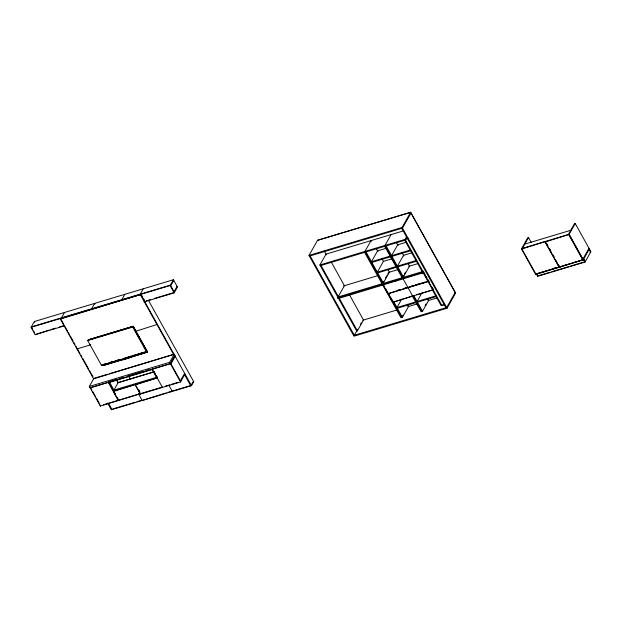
<?xml version="1.0" encoding="UTF-8"?>
<svg xmlns="http://www.w3.org/2000/svg" width="622" height="622" viewBox="0 0 622 622"><rect width="100%" height="100%" fill="white"/><g stroke="black" fill="none" stroke-linecap="round" stroke-linejoin="round"><path stroke-width="0.93" d="M125.162 358.669L124.672 359.221L125.442 358.707M124.789 359.119L124.283 359.329L124.859 358.987M124.431 359.096L125.776 358.785L124.944 358.785M124.416 359.221L123.895 359.119L124.742 358.987M124.307 359.174L124.61 358.832M125.123 358.98L125.621 358.544M124.058 359.042L124.423 358.91M64.4 325.858L35.166 334.644L31.1 327.327L34.381 321.52L173.39 279.737L177.457 287.053L174.183 292.861L144.04 301.919M35.166 334.644L49.122 330.072M174.028 354.291L93.603 378.837L60.311 319.032L60.567 318.581L140.743 294.478L191.498 385.663L111.322 409.766L107.544 402.978M61.244 318.27L64.517 312.462M91.38 309.212L94.661 303.396L95.049 304.096M77.214 348.483L76.957 348.934L90.781 344.775M87.686 340.561L132.68 327.04L133.131 326.247L147.017 351.197L146.574 351.998L101.58 365.518L87.686 340.561L88.137 339.767L133.209 326.286L147.562 352.075L129.096 357.759L128.653 356.958L131.405 356.134M88.697 339.666L88.448 339.985L116.174 331.658M121.523 300.154L124.804 294.338M139.973 294.61L143.247 288.795M60.311 319.032L140.743 294.478M109.519 373.674L174.23 354.229L175.007 355.628L170.444 363.722L90.066 387.879L89.288 386.48L93.852 378.386L107.715 374.219M101.58 365.518L102.024 364.725M140.603 393.609L100.344 406.08L90.143 387.747L90.392 387.296M133.209 326.286L88.612 339.822M128.808 356.919L128.925 358.062L121.166 360.395L120.901 359.291M121.166 360.395L121.43 359.928L102.964 365.612L121.344 360.084M125.255 358.824L124.68 358.91L125.185 358.808M125.108 358.793L125.745 358.731M125.489 358.84L125.698 358.443M125.481 358.964L125.73 358.497M100.344 406.08L100.204 404.93M128.653 356.958L128.925 358.062M31.1 327.327L170.109 285.552L173.39 279.737M170.755 285.801L173.779 280.436L173.056 280.654M118.763 400.171L118.507 400.622L113.406 391.456L113.663 391.005L157.584 377.803L156.192 375.307M174.043 291.71L177.068 286.353M157.389 324.381L135.938 331.207M112.294 409.097L112.046 409.548L108.741 403.608M120.722 359.609L146.971 351.453L135.067 355.038M113.406 391.456L135.503 384.443M185.014 374.016L180.52 381.986L140.51 394.006L135.409 384.847L135.666 384.396M140.51 394.006L140.766 393.555M157.506 377.826L135.409 384.847M89.288 386.48L169.666 362.323L174.23 354.229M174.805 355.683L170.319 363.652L152.234 369.087L162.435 387.42M170.957 363.901L175.194 356.383M162.35 387.444L162.606 386.993M180.38 380.835L184.625 373.317M191.498 385.663L193.73 381.706L148.409 300.286M309.017 255.417L317.593 240.209L410.675 212.234L455.631 293.016L447.055 308.224L353.98 336.199L309.017 255.417L402.092 227.45L410.675 212.234M331.324 262.189L344.409 285.7L338.306 296.523L337.583 296.741L319.902 264.972L326.006 254.149L402.978 231.011M391.106 234.58L385.002 245.41L402.683 277.171L403.624 275.507M410.963 213.113L402.488 228.142L309.406 256.116M406.508 236.865L405.101 239.369L441.884 305.464L443.976 304.461M405.956 239.237L406.897 237.565M383.696 281.245L382.336 283.663L387.91 293.685L428.356 281.152M385.407 278.221L386.814 275.717M387.755 274.053L388.696 272.389L397.831 269.645M364.578 252.361L381.869 283.43L383.315 282.994L389.419 272.172L388.019 269.653M357.627 329.403L354.315 335.281L310.129 255.899M360.441 324.42L361.382 322.748M357.409 330.857L339.083 297.922L338.36 298.14L356.686 331.075L357.409 330.857L363.512 320.027L349.416 294.696M383.16 285.14L383.409 284.689M387.91 293.685L388.167 293.234M416.717 294.719L433.153 289.774L392.871 302.253L388.12 293.716L388.369 293.265M404.564 273.843L405.505 272.179M384.668 246.32L401.96 277.389L403.406 276.953L409.509 266.13L408.11 263.611M392.871 302.253L413.062 295.815L412.806 296.266L402.434 277.622M401.672 299.213L396.976 307.54L415.62 301.934M423.598 272.607L338.104 298.591L337.326 297.192L422.525 271.589L432.896 290.225M403.11 315.043L401.695 317.547L388.066 293.055M383.37 284.612L382.647 284.829L400.972 317.764L402.426 317.329L408.53 306.498L407.589 304.811M421.763 293.172L417.067 301.499L435.719 295.893M425.083 305.674L426.016 304.01M412.137 295.675L421.071 311.723L422.517 311.288L428.62 300.465L427.679 298.77M455.141 292.488L446.666 307.525L353.591 335.499M532.712 268.393L521.679 248.575L527.783 237.744L528.506 237.526L531.266 242.487M558.043 264.334L559.45 266.869L559.194 267.32L535.643 274.395L521.547 249.08L521.804 248.629M528.506 237.526L522.402 248.357L522.791 249.057M521.547 249.08L545.354 241.546M545.261 241.95L569.068 234.424L583.156 259.739L559.357 267.273L545.261 241.95L545.517 241.499M535.643 274.395L535.9 273.944M536.491 274.279L537.626 276.316L537.882 275.865L536.747 273.828L583.28 259.794L589.384 248.971M568.384 234.533L574.487 223.71L575.21 223.492L590.9 251.692L585.053 262.064L537.626 276.316M521.679 248.575L569.107 234.315L575.21 223.492M559.357 267.273L562.327 266.006M588.995 248.271L582.892 259.094L582.169 259.312M124.291 359.119L124.392 358.863M317.5 240.387L410.574 212.413L455.537 293.187M31.357 326.877L170.366 285.101L174.432 292.41L154.342 298.451M50.95 329.528L55.521 328.152M59.168 327.055L63.739 325.679M146.123 300.924L150.687 299.547M405.35 238.918L408.11 238.086M319.902 264.972L407.853 238.537M320.291 265.672L405.49 240.069M385.562 248.489L377.57 250.891L371.466 261.714L390.118 256.108M406.547 242.183L397.668 244.85L391.565 255.673L410.209 250.067M118.025 331.098L132.813 326.651M371.855 262.414L390.507 256.808M391.953 256.373L410.598 250.767M392.288 258.705L383.409 261.372L377.305 272.203L395.95 266.597M412.386 252.664L403.507 255.339L397.396 266.162L416.048 260.556M377.694 272.895L396.338 267.297M397.792 266.861L416.437 261.256M343.686 285.918L377.671 275.702M408.786 266.348L417.922 263.604M146.411 351.383L147.017 351.197M103.454 364.422L106.191 363.606M109.837 362.509L112.574 361.685M116.228 360.589L118.957 359.765M124.431 358.124L130.814 356.204M132.641 355.652L137.205 354.283M140.852 353.187L143.589 352.363M103.524 364.515L106.269 363.691M108.096 363.139L112.668 361.763M114.495 361.219L119.066 359.843M102.428 365.106L119.805 359.881M104.271 364.889L119.782 360.224L119.471 359.656M146.162 352.293L130.643 356.958L130.325 356.39M124.555 358.878L125.193 358.933M123.156 359.407L125.737 358.63M127.463 358.117L147.562 352.075M422.781 271.138L422.058 271.355L404.767 240.286M337.715 297.891L422.913 272.288M394.371 281.393L396.198 280.849M419.943 273.711L422.688 272.887M524.805 244.096L570.778 230.28M397.303 290.49L400.039 289.665M403.694 288.569L406.438 287.745M409.175 286.921L412.829 285.825M415.566 285L419.22 283.896M424.702 282.256L421.965 283.072L424.748 282.334M397.435 290.536L400.148 289.72M403.771 288.631L406.493 287.815M409.222 286.999L412.876 285.902M415.613 285.078L419.267 283.974M388.12 293.716L428.146 281.68M108.897 381.737L117.239 379.233M119.097 378.674L123.731 377.282M127.448 376.162L142.282 371.707M145.991 370.588L148.775 369.756M90.143 387.747L108.228 382.312L118.429 400.646L118.685 400.195L117.294 397.699M108.36 382.717L152.872 369.336M117.434 382.81L154.233 371.754M154.178 371.855L118.094 382.693L116.368 379.591M113.188 390.328L157.195 377.103M588.412 249.64L589.135 249.422L590.643 252.143L589.92 252.361M397.365 308.24L416.009 302.634M417.455 302.199L436.108 296.593M362.789 320.244L397.085 309.943M407.807 306.716L417.362 303.847M427.897 300.683L437.631 297.751M552.849 268.564L555.64 267.724M536.802 273.672L558.54 267.141M564.138 265.462L568.663 264.093M572.287 263.005L583.156 259.739M103.306 404.813L138.854 394.13M140.681 393.578L161.774 387.242M165.398 386.153L169.923 384.793M171.726 384.248L178.063 382.351M538.815 275.585L549.972 272.234M551.831 271.674L568.57 266.644M570.428 266.084L585.302 261.613L583.794 258.892M444.644 304.64L441.161 305.682L432.702 290.482M193.73 381.706L193.007 381.924L190.775 385.881L184.633 374.856M113.212 408.817L126.911 404.704M128.738 404.152L135.13 402.232M136.957 401.68L141.528 400.311M166.183 392.902L142.181 400.49L138.411 393.703M168.01 392.35L172.582 390.974L172.325 391.425L169.021 385.492M173.499 390.702L191.024 385.43M583.537 259.343L585.053 262.064M569.107 234.315L583.28 259.794M568.811 234.875L582.907 260.19M546.458 243.186L547.865 245.721M549.747 249.095L550.68 250.783M553.036 255.004L553.969 256.692M558.198 264.288L559.606 266.822M546.295 243.233L547.702 245.768M549.584 249.142L550.991 251.677M552.872 255.051L553.813 256.738M555.687 260.113L557.102 262.647M545.097 241.997L559.194 267.32M533.077 268.883L535.861 274.045M402.092 227.45L447.055 308.224M401.758 228.36L445.943 307.742M423.279 271.114L425.16 274.504M426.109 276.199L427.05 277.894M427.99 279.589L429.405 282.131M432.236 287.216L433.176 288.911M396.424 242.619L398.057 245.55M402.037 252.695L403.903 256.054M386.114 245.884L403.406 276.953M414.058 296.088L422.517 311.288M412.86 295.458L421.794 311.505M376.333 248.66L377.958 251.591M381.939 258.736L383.339 261.256M371.404 241.32L371.015 240.621L364.912 251.443L382.592 283.212M366.024 251.926L383.315 282.994M393.493 301.281L402.426 317.329M388.804 294.035L389.667 295.59M390.966 297.922L392.264 300.255M383.836 285.459L384.777 287.146M385.578 288.569L387.739 292.457M324.249 251L326.394 254.849M321.014 265.454L338.306 296.523M170.109 285.552L174.183 292.861M141.808 295.489L142.749 297.176M143.69 298.863L144.631 300.558M140.222 294.159L140.611 294.859M140.486 294.929L173.779 354.742M170.568 363.201L180.769 381.535M169.666 362.323L180.52 381.986M121.78 299.703L122.169 300.403M132.991 326.34L147.476 352.231M134.647 329.963L135.573 331.612M136.49 333.268L139.25 338.228M143.394 345.669L144.312 347.325M132.68 327.04L146.574 351.998M154.264 371.832L155.189 373.495M152.149 369.554L156.472 377.321M138.449 389.395L139.841 391.891M138.286 389.442L139.678 391.938M135.246 384.894L140.347 394.06M128.497 375.89L130.387 379.288M116.423 379.49L118.157 382.592L113.912 390.111L109.589 382.343M113.663 391.005L115.513 394.34M108.477 381.861L115.513 394.503M61.026 319.405L63.802 324.396M64.727 326.052L67.503 331.036M68.366 332.583L69.353 334.364M70.255 335.981L73.085 341.066M73.971 342.668L74.974 344.456M75.915 346.159L76.864 347.853M77.672 349.315L79.981 353.467M80.907 355.123L81.832 356.787M82.757 358.451L85.533 363.435M85.828 363.963L88.658 369.056M89.607 370.751L91.084 373.402M91.496 374.141L92.927 376.722M90.781 387.996L91.784 389.8M92.67 391.386L95.493 396.463M96.426 398.134L99.263 403.235M34.381 321.52L34.77 322.219M31.745 327.576L32.709 329.318M33.619 330.943L34.568 332.646"/></g></svg>
